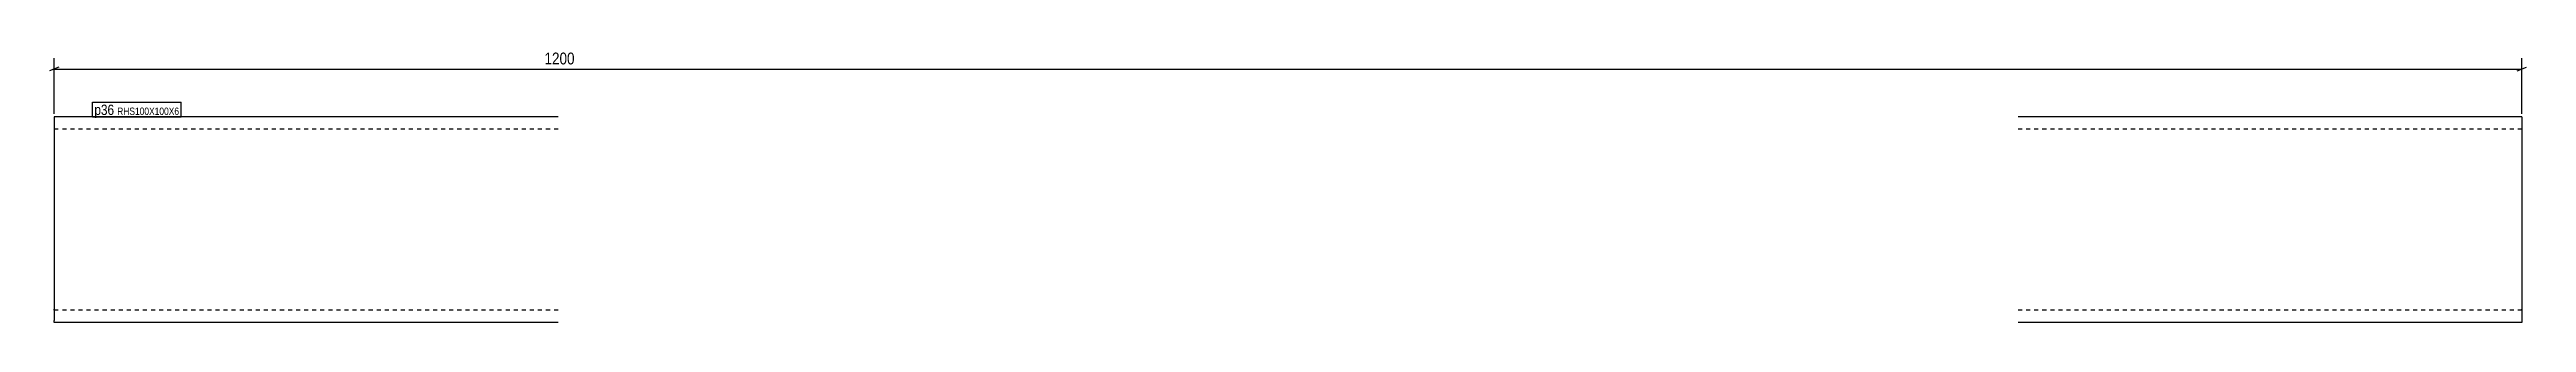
# Model space of a CAD drawing. Header units: millimetres. Extents: x 4 to 1209, y 4 to 137.
import ezdxf

# ---------------------------------------------------------------- set-up
doc = ezdxf.new("R2010")
doc.units = ezdxf.units.MM
doc.linetypes.add('DXK_LINE_DOT2', pattern=[3.9198, 1.9599, -1.9599])
for name, color, linetype in [('MÅLSÆTNING', 7, 'Continuous'), ('STÅL', 7, 'Continuous'), ('TEKST', 7, 'Continuous')]:
    doc.layers.add(name, color=color, linetype=linetype)
doc.styles.add('Arial Narrow', font='ARIALN.TTF', dxfattribs={"height": 0.2})

msp = doc.modelspace()

# ---------------------------------------------------------------- linework, layer by layer
at = {"layer": 'MÅLSÆTNING', "color": 7, "linetype": 'Continuous'}
for p, q in [((6.8, 106), (6.8, 133.1)), ((1206.8, 106), (1206.8, 133.1)), ((9, 128.7), (4.5, 126.9)), ((6.8, 127.8), (1206.8, 127.8)), ((1204.5, 126.9), (1209, 128.7))]:
    msp.add_line(p, q, dxfattribs=at)
at = {"layer": 'STÅL', "color": 2, "linetype": 'Continuous'}
for p, q in [((251.8, 104.5), (6.8, 104.5)), ((6.8, 104.5), (6.8, 5.4)), ((1206.8, 104.5), (961.8, 104.5)), ((1206.8, 104.5), (1206.8, 4.5)), ((6.8, 4.5), (6.8, 5.4)), ((251.8, 4.5), (6.8, 4.5)), ((1206.8, 4.5), (961.8, 4.5))]:
    msp.add_line(p, q, dxfattribs=at)
at = {"layer": 'STÅL', "color": 7, "linetype": 'DXK_LINE_DOT2'}
for p, q in [((251.8, 98.5), (6.8, 98.5)), ((1206.8, 98.5), (961.8, 98.5)), ((6.8, 10.5), (6.8, 11)), ((251.8, 10.5), (6.8, 10.5)), ((1206.8, 10.5), (961.8, 10.5)), ((1206.8, 10.5), (1206.8, 11))]:
    msp.add_line(p, q, dxfattribs=at)

# ---------------------------------------------------------------- next in the draw order: wipeouts: each hides what was drawn before it
at = {"color": 0}
for points, layer in [([(969.5, 128.9), (969.5, 137.3), (244, 137.3), (244, 128.9)], 'MÅLSÆTNING'), ([(35.8, 105.5), (35.8, 110.8), (26.3, 110.8), (26.3, 105.5)], 'TEKST')]:
    msp.add_wipeout(points, dxfattribs=at).dxf.layer = layer

# ---------------------------------------------------------------- next in the draw order: texts
at = {"layer": 'MÅLSÆTNING', "color": 3, "style": 'Arial Narrow'}
msp.add_text('1200', height=5.73, dxfattribs=at).set_placement((245.2, 130.1))

# ---------------------------------------------------------------- next in the draw order: wipeouts: each hides what was drawn before it
at = {"color": 0}
msp.add_wipeout([(35.8, 105.5), (35.8, 110.8), (26.3, 110.8), (26.3, 105.5)], dxfattribs=at).dxf.layer = 'TEKST'

# ---------------------------------------------------------------- next in the draw order: linework, layer by layer
at = {"layer": 'TEKST', "color": 7, "linetype": 'Continuous'}
msp.add_line((25.4, 104.6), (25.4, 111.7), dxfattribs=at)

# ---------------------------------------------------------------- next in the draw order: wipeouts: each hides what was drawn before it
at = {"color": 0}
msp.add_wipeout([(67.6, 105.5), (67.6, 109.3), (37.4, 109.3), (37.4, 105.5)], dxfattribs=at).dxf.layer = 'TEKST'

# ---------------------------------------------------------------- next in the draw order: wipeouts: each hides what was drawn before it
msp.add_wipeout([(67.6, 105.5), (67.6, 109.3), (37.4, 109.3), (37.4, 105.5)], dxfattribs=at).dxf.layer = 'TEKST'

# ---------------------------------------------------------------- next in the draw order: linework, layer by layer
at = {"layer": 'TEKST', "color": 7, "linetype": 'Continuous'}
for p, q in [((25.4, 111.7), (68.5, 111.7)), ((68.5, 104.6), (68.5, 111.7)), ((25.4, 104.6), (68.5, 104.6))]:
    msp.add_line(p, q, dxfattribs=at)

# ---------------------------------------------------------------- next in the draw order: texts
at = {"layer": 'TEKST', "color": 3, "style": 'Arial Narrow'}
for s, height, p in [('p36', 5.01, (26.3, 105.5)), ('RHS100X100X6', 3.579, (37.4, 105.5))]:
    msp.add_text(s, height=height, dxfattribs=at).set_placement(p)

doc.saveas('drawing.dxf')
